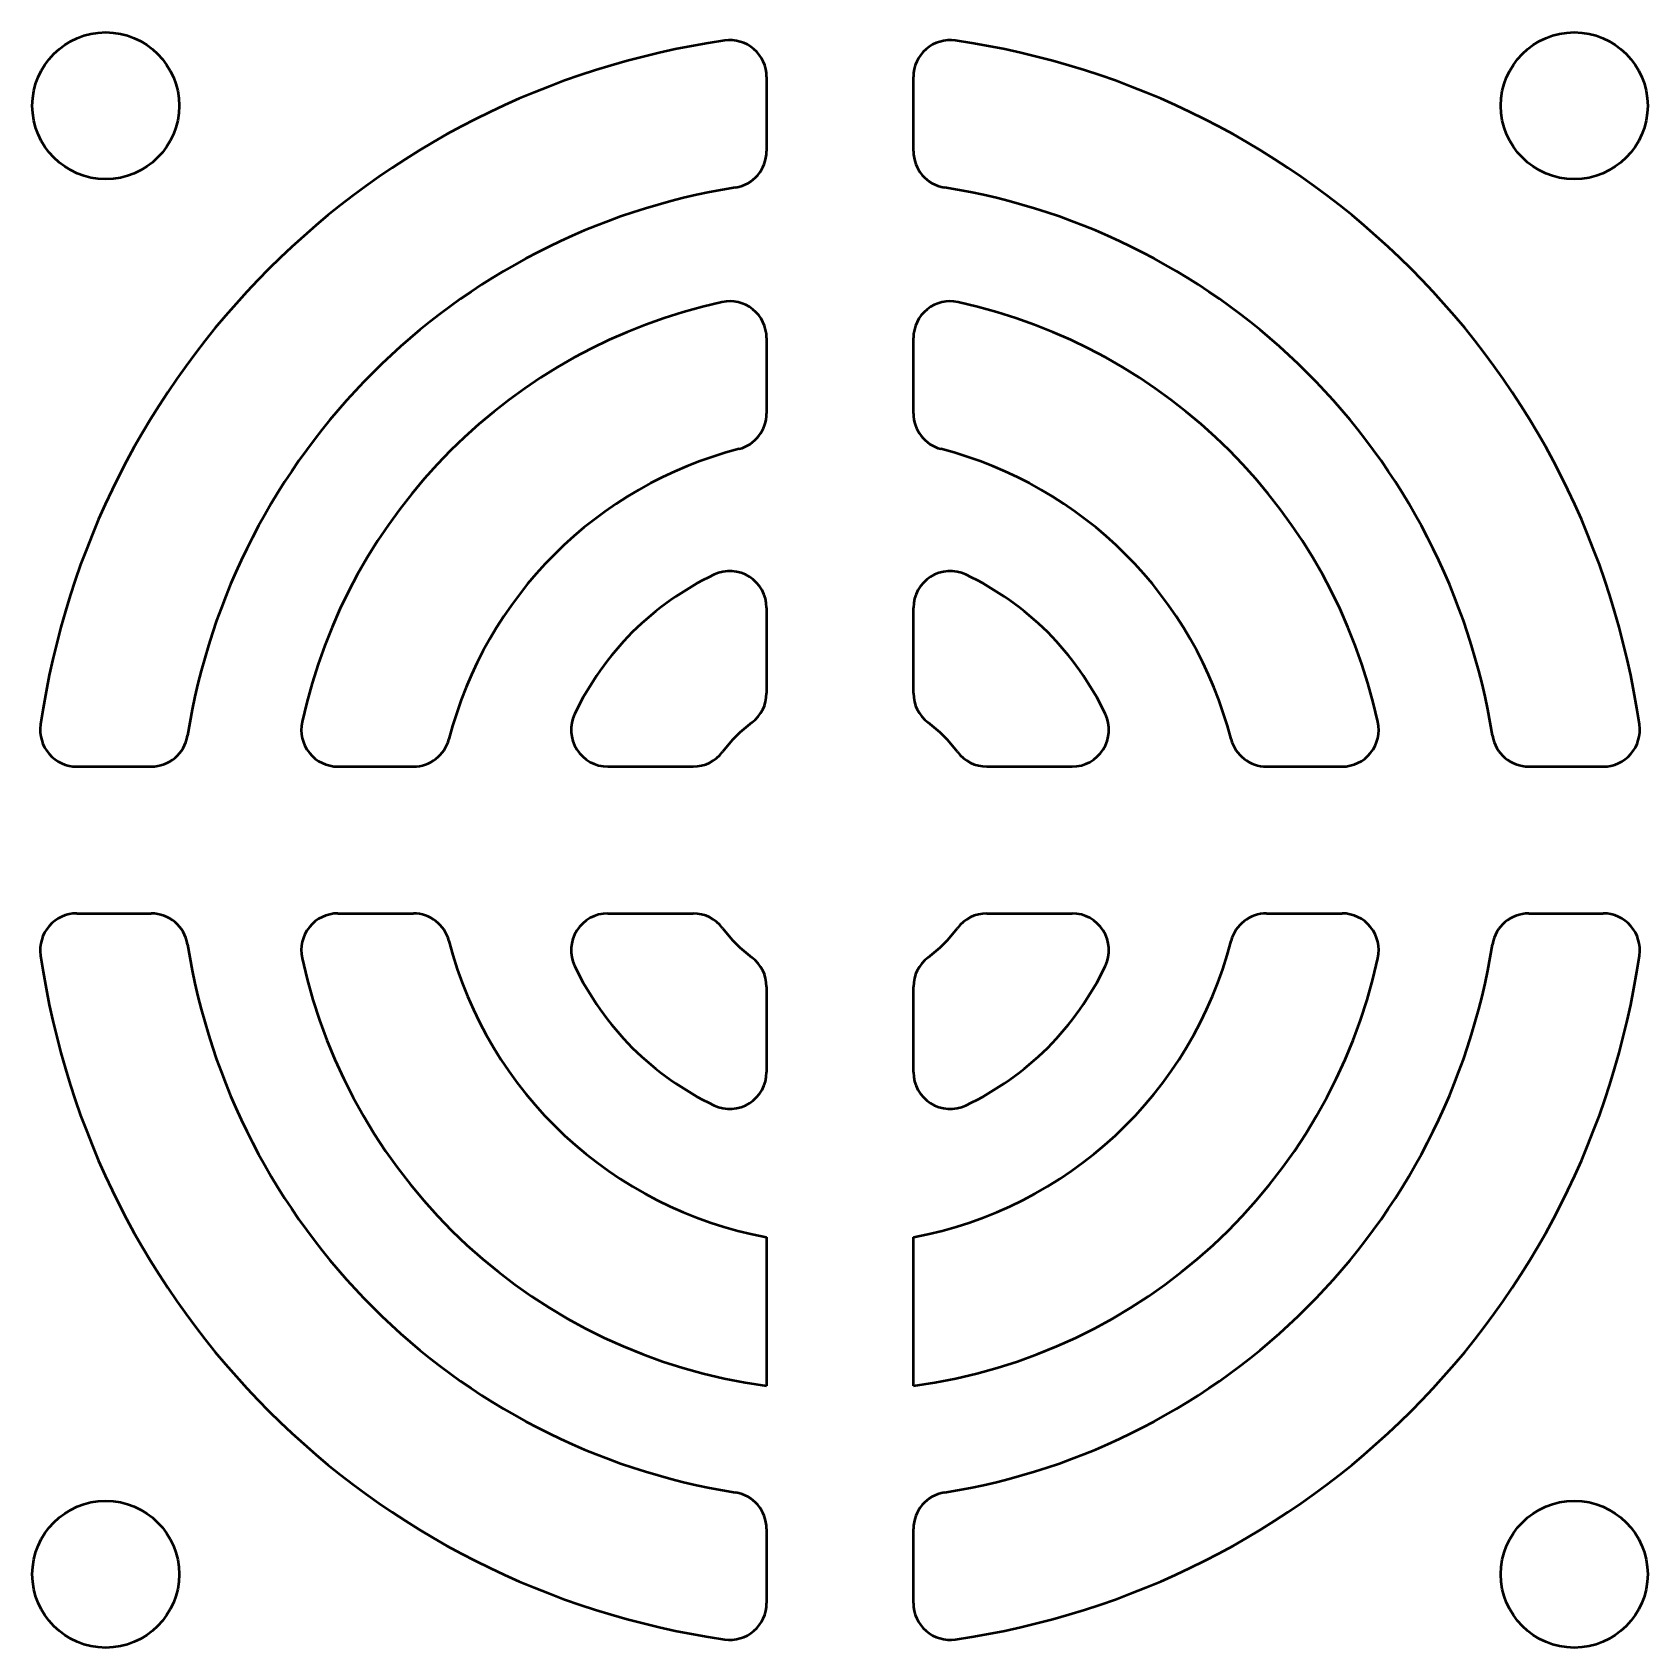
# Model space of a CAD drawing. Header units: millimetres. Extents: x -22 to 22, y -22 to 22.
import ezdxf

# ---------------------------------------------------------------- set-up
doc = ezdxf.new("R2010")
doc.units = ezdxf.units.MM
doc.layers.add('cutout', color=178, linetype='Continuous', lineweight=50, true_color=0x000000)

msp = doc.modelspace()

# ---------------------------------------------------------------- linework, layer by layer
at = {"layer": 'cutout'}
for p, q in [((-2, 20.785), (-2, 18.762)), ((2, 18.762), (2, 20.785)), ((-2, 13.675), (-2, 11.619)), ((2, 11.619), (2, 13.675)), ((-2, 6.325), (-2, 4)), ((2, 4), (2, 6.325)), ((-20.785, 2), (-18.762, 2)), ((-13.675, 2), (-11.619, 2)), ((-6.325, 2), (-4, 2)), ((4, 2), (6.325, 2)), ((11.619, 2), (13.675, 2)), ((18.762, 2), (20.785, 2)), ((-20.785, -2), (-18.762, -2)), ((-13.675, -2), (-11.619, -2)), ((-6.325, -2), (-4, -2)), ((4, -2), (6.325, -2)), ((11.619, -2), (13.675, -2)), ((18.762, -2), (20.785, -2)), ((-2, -4), (-2, -6.325)), ((2, -6.325), (2, -4)), ((-2, -10.817), (-2, -14.866)), ((2, -14.866), (2, -10.817)), ((-2, -18.762), (-2, -20.785)), ((2, -20.785), (2, -18.762))]:
    msp.add_line(p, q, dxfattribs=at)
for centre in [(-20, 20), (20, 20), (-20, -20), (20, -20)]:
    msp.add_circle(centre, 2, dxfattribs=at)
for centre, radius, start, end in [((0, 0), 22, 98.2132, 171.7868), ((-3, 20.785), 1, 0, 98.2132), ((3, 20.785), 1, 81.7868, 180), ((0, 0), 22, 8.2132, 81.7868), ((-3, 18.762), 1, 279.0847, 0), ((3, 18.762), 1, 180, 260.9153), ((0, 0), 18, 99.0847, 170.9153), ((0, 0), 18, 9.0847, 80.9153), ((0, 0), 15, 102.3736, 167.6264), ((-3, 13.675), 1, 0, 102.3736), ((3, 13.675), 1, 77.6264, 180), ((0, 0), 15, 12.3736, 77.6264), ((-3, 11.619), 1, 284.4775, 0), ((3, 11.619), 1, 180, 255.5225), ((0, 0), 11, 104.4775, 165.5225), ((0, 0), 11, 14.4775, 75.5225), ((0, 0), 8, 115.3769, 154.6231), ((-3, 6.325), 1, 0, 115.3769), ((3, 6.325), 1, 64.6231, 180), ((0, 0), 8, 25.3769, 64.6231), ((-3, 4), 1, 306.8699, 0), ((3, 4), 1, 180, 233.1301), ((-20.785, 3), 1, 171.7868, 270), ((-13.675, 3), 1, 167.6264, 270), ((-6.325, 3), 1, 154.6231, 270), ((0, 0), 4, 126.8699, 143.1301), ((0, 0), 4, 36.8699, 53.1301), ((6.325, 3), 1, 270, 25.3769), ((13.675, 3), 1, 270, 12.3736), ((20.785, 3), 1, 270, 8.2132), ((-18.762, 3), 1, 270, 350.9153), ((-11.619, 3), 1, 270, 345.5225), ((11.619, 3), 1, 194.4775, 270), ((18.762, 3), 1, 189.0847, 270), ((-4, 3), 1, 270, 323.1301), ((4, 3), 1, 216.8699, 270), ((-20.785, -3), 1, 90, 188.2132), ((-18.762, -3), 1, 9.0847, 90), ((-13.675, -3), 1, 90, 192.3736), ((-11.619, -3), 1, 14.4775, 90), ((-6.325, -3), 1, 90, 205.3769), ((-4, -3), 1, 36.8699, 90), ((4, -3), 1, 90, 143.1301), ((6.325, -3), 1, 334.6231, 90), ((11.619, -3), 1, 90, 165.5225), ((13.675, -3), 1, 347.6264, 90), ((18.762, -3), 1, 90, 170.9153), ((20.785, -3), 1, 351.7868, 90), ((0, 0), 4, 216.8699, 233.1301), ((0, 0), 4, 306.8699, 323.1301), ((0, 0), 18, 189.0847, 260.9153), ((0, 0), 11, 194.4775, 259.5243), ((0, 0), 11, 280.4757, 345.5225), ((0, 0), 18, 279.0847, 350.9153), ((0, 0), 22, 188.2132, 261.7868), ((0, 0), 15, 192.3736, 262.3377), ((0, 0), 8, 205.3769, 244.6231), ((-3, -4), 1, 0, 53.1301), ((3, -4), 1, 126.8699, 180), ((0, 0), 15, 277.6623, 347.6264), ((0, 0), 22, 278.2132, 351.7868), ((0, 0), 8, 295.3769, 334.6231), ((-3, -6.325), 1, 244.6231, 0), ((3, -6.325), 1, 180, 295.3769), ((-3, -18.762), 1, 0, 80.9153), ((3, -18.762), 1, 99.0847, 180), ((-3, -20.785), 1, 261.7868, 0), ((3, -20.785), 1, 180, 278.2132)]:
    msp.add_arc(centre, radius, start, end, dxfattribs=at)

doc.saveas('drawing.dxf')
